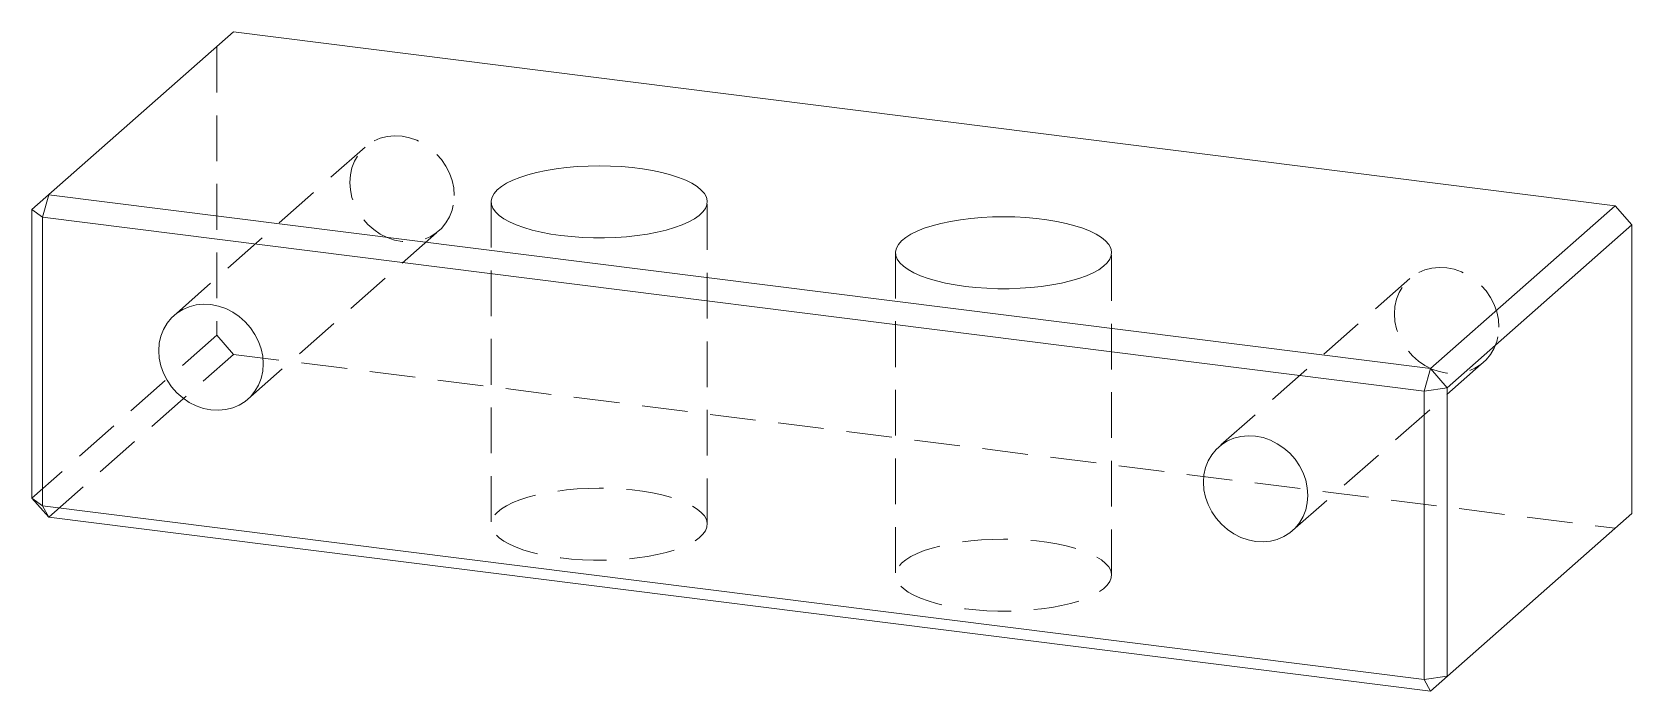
# Paper-space layout '_Dimetric' of a CAD drawing. Header units: millimetres. Extents: x -22.1 to 22.3, y -9.1 to 9.2.
import ezdxf

# ---------------------------------------------------------------- set-up
doc = ezdxf.new("R2010")
doc.units = ezdxf.units.MM
doc.linetypes.add('HIDDEN', pattern=[1.905, 1.27, -0.635])

psp = doc.layouts.new('_Dimetric')

# ---------------------------------------------------------------- linework, layer by layer
at = {"color": 7, "linetype": 'Continuous', "lineweight": 15}
for p, q in [((-16.524, 9.233), (-22.119, 4.299)), ((21.828, 4.401), (-16.524, 9.233)), ((-21.651, 4.712), (-21.828, 4.084)), ((-21.651, 4.712), (16.701, -0.12)), ((-22.119, 4.299), (-21.828, 4.084)), ((-22.119, -3.715), (-22.119, 4.299)), ((16.524, -0.748), (-21.828, 4.084)), ((-21.828, 4.084), (-21.828, -3.93)), ((16.701, -0.12), (21.828, 4.401)), ((21.828, 4.401), (22.295, 3.871)), ((22.295, 3.871), (17.169, -0.651)), ((22.295, -4.143), (22.295, 3.871)), ((16.701, -0.12), (16.524, -0.748)), ((16.701, -0.12), (17.169, -0.651)), ((16.524, -0.748), (17.169, -0.651)), ((16.524, -8.761), (16.524, -0.748)), ((17.169, -0.651), (17.169, -8.664)), ((-22.119, -3.715), (-21.828, -3.93)), ((-22.119, -3.715), (-21.651, -4.245)), ((-21.828, -3.93), (16.524, -8.761)), ((-21.828, -3.93), (-21.651, -4.245)), ((16.701, -9.077), (-21.651, -4.245)), ((16.701, -9.077), (22.295, -4.143)), ((16.524, -8.761), (17.169, -8.664)), ((16.524, -8.761), (16.701, -9.077))]:
    psp.add_line(p, q, dxfattribs=at)
at = {"color": 7, "linetype": 'HIDDEN', "lineweight": 0}
for p, q in [((-16.992, 8.82), (-16.992, 0.806)), ((-12.873, 6.035), (-18.176, 1.358)), ((-9.374, 4.514), (-9.374, -4.443)), ((-3.374, -4.443), (-3.374, 4.514)), ((-16.125, -0.967), (-10.822, 3.71)), ((1.851, 3.099), (1.851, -5.857)), ((7.851, -5.857), (7.851, 3.099)), ((16.125, 2.381), (10.822, -2.296)), ((-16.992, 0.806), (-22.119, -3.715)), ((-16.524, 0.276), (-16.992, 0.806)), ((-21.651, -4.245), (-16.524, 0.276)), ((-16.524, 0.276), (21.828, -4.556)), ((12.873, -4.621), (18.176, 0.056))]:
    psp.add_line(p, q, dxfattribs=at)
at = {"color": 7, "linetype": 'HIDDEN', "lineweight": 0, "flags": 128}
for points in [[(-10.397, 4.69), (-10.412, 4.899), (-10.456, 5.109), (-10.528, 5.313), (-10.628, 5.509), (-10.752, 5.691), (-10.898, 5.857), (-11.063, 6.003), (-11.245, 6.126), (-11.439, 6.223), (-11.641, 6.293), (-11.847, 6.334), (-12.054, 6.345), (-12.256, 6.326), (-12.45, 6.278), (-12.631, 6.2), (-12.797, 6.096), (-12.943, 5.967), (-13.067, 5.816), (-13.166, 5.646), (-13.238, 5.459), (-13.282, 5.261), (-13.297, 5.055), (-13.282, 4.845), (-13.238, 4.636), (-13.166, 4.431), (-13.067, 4.236), (-12.943, 4.053), (-12.797, 3.888), (-12.631, 3.742), (-12.45, 3.619), (-12.256, 3.522), (-12.054, 3.452), (-11.847, 3.411), (-11.641, 3.4), (-11.439, 3.419), (-11.245, 3.467), (-11.063, 3.544), (-10.898, 3.648), (-10.752, 3.777), (-10.628, 3.929), (-10.528, 4.099), (-10.456, 4.285), (-10.412, 4.484), (-10.397, 4.69)], [(18.6, 1.036), (18.586, 1.246), (18.542, 1.455), (18.469, 1.66), (18.37, 1.855), (18.246, 2.038), (18.1, 2.204), (17.934, 2.35), (17.753, 2.472), (17.559, 2.57), (17.357, 2.639), (17.151, 2.68), (16.944, 2.691), (16.742, 2.673), (16.548, 2.624), (16.367, 2.547), (16.201, 2.443), (16.055, 2.314), (15.931, 2.163), (15.832, 1.992), (15.759, 1.806), (15.715, 1.608), (15.701, 1.402), (15.715, 1.192), (15.759, 0.983), (15.832, 0.778), (15.931, 0.583), (16.055, 0.4), (16.201, 0.234), (16.367, 0.088), (16.548, -0.034), (16.742, -0.132), (16.944, -0.202), (17.151, -0.242), (17.357, -0.254), (17.559, -0.235), (17.753, -0.186), (17.934, -0.109), (18.1, -0.005), (18.246, 0.124), (18.37, 0.275), (18.469, 0.446), (18.542, 0.632), (18.586, 0.83), (18.6, 1.036)], [(-7.435, -5.379), (-7.141, -5.41), (-6.839, -5.431), (-6.531, -5.442), (-6.223, -5.442), (-5.915, -5.431), (-5.613, -5.41), (-5.319, -5.379), (-5.035, -5.338), (-4.766, -5.287), (-4.515, -5.228), (-4.282, -5.16), (-4.072, -5.084), (-3.887, -5.002), (-3.728, -4.914), (-3.596, -4.821), (-3.495, -4.723), (-3.423, -4.623), (-3.384, -4.521), (-3.375, -4.418), (-3.399, -4.316), (-3.454, -4.214), (-3.54, -4.115), (-3.656, -4.02), (-3.801, -3.929), (-3.973, -3.844), (-4.171, -3.765), (-4.392, -3.693), (-4.634, -3.629), (-4.895, -3.573), (-5.171, -3.527), (-5.46, -3.491), (-5.758, -3.464), (-6.063, -3.449), (-6.372, -3.443), (-6.68, -3.448), (-6.986, -3.464), (-7.284, -3.49), (-7.573, -3.527), (-7.85, -3.572), (-8.111, -3.628), (-8.353, -3.691), (-8.574, -3.763), (-8.772, -3.842), (-8.945, -3.928), (-9.09, -4.018), (-9.207, -4.114), (-9.294, -4.213), (-9.349, -4.314), (-9.373, -4.417), (-9.366, -4.519), (-9.326, -4.622), (-9.256, -4.722), (-9.154, -4.819), (-9.024, -4.912), (-8.865, -5.001), (-8.68, -5.083), (-8.47, -5.159), (-8.238, -5.227), (-7.987, -5.286), (-7.718, -5.337), (-7.435, -5.379)], [(3.79, -6.793), (4.084, -6.824), (4.386, -6.845), (4.694, -6.856), (5.002, -6.856), (5.31, -6.846), (5.612, -6.825), (5.906, -6.793), (6.19, -6.752), (6.458, -6.702), (6.71, -6.642), (6.943, -6.574), (7.153, -6.499), (7.338, -6.416), (7.497, -6.328), (7.629, -6.235), (7.73, -6.138), (7.802, -6.038), (7.841, -5.935), (7.85, -5.832), (7.826, -5.73), (7.771, -5.629), (7.685, -5.53), (7.569, -5.434), (7.424, -5.343), (7.252, -5.258), (7.054, -5.179), (6.833, -5.107), (6.591, -5.043), (6.33, -4.988), (6.054, -4.941), (5.765, -4.905), (5.467, -4.879), (5.162, -4.863), (4.853, -4.857), (4.545, -4.863), (4.239, -4.878), (3.941, -4.904), (3.652, -4.941), (3.375, -4.987), (3.114, -5.042), (2.872, -5.106), (2.651, -5.177), (2.453, -5.256), (2.28, -5.342), (2.135, -5.433), (2.018, -5.528), (1.931, -5.627), (1.876, -5.728), (1.852, -5.831), (1.859, -5.934), (1.899, -6.036), (1.969, -6.136), (2.071, -6.233), (2.201, -6.327), (2.36, -6.415), (2.545, -6.497), (2.755, -6.573), (2.987, -6.641), (3.238, -6.701), (3.507, -6.751), (3.79, -6.793)]]:
    psp.add_lwpolyline(points, dxfattribs=at)
at = {"color": 7, "linetype": 'Continuous', "lineweight": 15, "flags": 128}
for points in [[(-7.435, 3.578), (-7.141, 3.547), (-6.839, 3.526), (-6.531, 3.515), (-6.223, 3.515), (-5.915, 3.525), (-5.613, 3.546), (-5.319, 3.577), (-5.035, 3.619), (-4.766, 3.669), (-4.515, 3.729), (-4.282, 3.797), (-4.072, 3.872), (-3.887, 3.955), (-3.728, 4.043), (-3.596, 4.136), (-3.495, 4.233), (-3.423, 4.333), (-3.384, 4.435), (-3.375, 4.538), (-3.399, 4.641), (-3.454, 4.742), (-3.54, 4.841), (-3.656, 4.937), (-3.801, 5.028), (-3.973, 5.113), (-4.171, 5.192), (-4.392, 5.264), (-4.634, 5.328), (-4.895, 5.383), (-5.171, 5.429), (-5.46, 5.466), (-5.758, 5.492), (-6.063, 5.508), (-6.372, 5.514), (-6.68, 5.508), (-6.986, 5.493), (-7.284, 5.466), (-7.573, 5.43), (-7.85, 5.384), (-8.111, 5.329), (-8.353, 5.265), (-8.574, 5.193), (-8.772, 5.114), (-8.945, 5.029), (-9.09, 4.938), (-9.207, 4.843), (-9.294, 4.744), (-9.349, 4.643), (-9.373, 4.54), (-9.366, 4.437), (-9.326, 4.335), (-9.256, 4.235), (-9.154, 4.138), (-9.024, 4.044), (-8.865, 3.956), (-8.68, 3.874), (-8.47, 3.798), (-8.238, 3.73), (-7.987, 3.67), (-7.718, 3.619), (-7.435, 3.578)], [(3.79, 2.164), (4.084, 2.132), (4.386, 2.111), (4.694, 2.101), (5.002, 2.101), (5.31, 2.111), (5.612, 2.132), (5.906, 2.163), (6.19, 2.204), (6.458, 2.255), (6.71, 2.315), (6.943, 2.383), (7.153, 2.458), (7.338, 2.54), (7.497, 2.629), (7.629, 2.722), (7.73, 2.819), (7.802, 2.919), (7.841, 3.021), (7.85, 3.124), (7.826, 3.227), (7.771, 3.328), (7.685, 3.427), (7.569, 3.522), (7.424, 3.613), (7.252, 3.699), (7.054, 3.778), (6.833, 3.85), (6.591, 3.914), (6.33, 3.969), (6.054, 4.015), (5.765, 4.052), (5.467, 4.078), (5.162, 4.094), (4.853, 4.099), (4.545, 4.094), (4.239, 4.078), (3.941, 4.052), (3.652, 4.016), (3.375, 3.97), (3.114, 3.915), (2.872, 3.851), (2.651, 3.779), (2.453, 3.7), (2.28, 3.615), (2.135, 3.524), (2.018, 3.429), (1.931, 3.33), (1.876, 3.229), (1.852, 3.126), (1.859, 3.023), (1.899, 2.921), (1.969, 2.821), (2.071, 2.723), (2.201, 2.63), (2.36, 2.542), (2.545, 2.459), (2.755, 2.384), (2.987, 2.316), (3.238, 2.256), (3.507, 2.205), (3.79, 2.164)], [(-15.701, 0.013), (-15.715, 0.222), (-15.759, 0.432), (-15.832, 0.636), (-15.931, 0.832), (-16.055, 1.014), (-16.201, 1.18), (-16.367, 1.326), (-16.548, 1.449), (-16.742, 1.546), (-16.944, 1.616), (-17.151, 1.657), (-17.357, 1.668), (-17.559, 1.649), (-17.753, 1.6), (-17.934, 1.523), (-18.1, 1.419), (-18.246, 1.29), (-18.37, 1.139), (-18.469, 0.968), (-18.542, 0.782), (-18.586, 0.584), (-18.6, 0.378), (-18.586, 0.168), (-18.542, -0.041), (-18.469, -0.246), (-18.37, -0.441), (-18.246, -0.624), (-18.1, -0.79), (-17.934, -0.935), (-17.753, -1.058), (-17.559, -1.155), (-17.357, -1.225), (-17.151, -1.266), (-16.944, -1.277), (-16.742, -1.258), (-16.548, -1.21), (-16.367, -1.133), (-16.201, -1.029), (-16.055, -0.9), (-15.931, -0.748), (-15.832, -0.578), (-15.759, -0.392), (-15.715, -0.194), (-15.701, 0.013)], [(13.297, -3.641), (13.282, -3.431), (13.238, -3.222), (13.166, -3.017), (13.067, -2.822), (12.943, -2.639), (12.797, -2.473), (12.631, -2.328), (12.45, -2.205), (12.256, -2.107), (12.054, -2.038), (11.847, -1.997), (11.641, -1.986), (11.439, -2.004), (11.245, -2.053), (11.063, -2.13), (10.898, -2.234), (10.752, -2.363), (10.628, -2.514), (10.528, -2.685), (10.456, -2.871), (10.412, -3.069), (10.397, -3.275), (10.412, -3.485), (10.456, -3.695), (10.528, -3.899), (10.628, -4.095), (10.752, -4.277), (10.898, -4.443), (11.063, -4.589), (11.245, -4.712), (11.439, -4.809), (11.641, -4.879), (11.847, -4.919), (12.054, -4.931), (12.256, -4.912), (12.45, -4.863), (12.631, -4.786), (12.797, -4.682), (12.943, -4.553), (13.067, -4.402), (13.166, -4.231), (13.238, -4.045), (13.282, -3.847), (13.297, -3.641)]]:
    psp.add_lwpolyline(points, dxfattribs=at)

doc.saveas('drawing.dxf')
